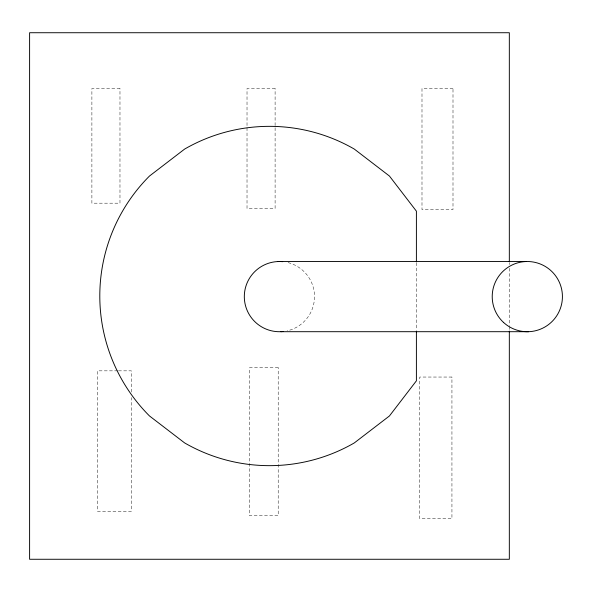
<?xml version="1.0" encoding="UTF-8"?>
<svg xmlns="http://www.w3.org/2000/svg" width="592" height="592" viewBox="0 0 592 592"><rect width="100%" height="100%" fill="white"/><g stroke="black" fill="none" stroke-linecap="round" stroke-linejoin="round"><path stroke-width="0.44" stroke-dasharray="2.96 2.22" d="M117.601 370.844L97.421 370.844L97.421 511.251L131.357 511.251L131.357 397.632M118.511 370.844L131.357 370.844L131.357 392.089M509.327 262.744L509.327 264.594M509.327 268.287L509.327 325.563M509.327 326.481L509.327 331.106M416.398 262.804L416.398 330.114M288.112 262.611A35.106 35.106 0 0 1 287.12 330.869M119.976 88.519L91.893 88.519L91.893 203.182L119.976 203.182L119.976 88.519M275.102 88.519L247.019 88.519L247.019 208.451L275.102 208.451L275.102 88.519M452.998 88.474L421.992 88.474L421.992 209.583L452.998 209.583L452.998 88.474M278.203 367.736L249.535 367.736L249.535 515.75L278.203 515.75L278.203 367.736M451.94 377.045L419.765 377.045L419.765 518.622L451.94 518.622L451.94 377.045"/><path stroke-width="0.89" d="M278.099 261.546L525.999 261.546M280.741 331.698L528.649 331.698M509.327 261.819L509.327 32.73L29.6 32.73L29.6 559.27L509.327 559.27L509.327 331.106M416.398 261.886L416.398 211.166L389.432 176.031L354.297 149.073A169.66 169.66 0 0 0 184.637 149.073L149.495 176.031A169.66 169.66 0 0 0 149.495 415.969L184.637 442.927A169.66 169.66 0 0 0 354.297 442.927L389.432 415.969L416.398 380.834L416.398 331.039M283.487 331.483A35.106 35.106 0 0 1 244.318 297.021A35.106 35.106 0 0 1 282.687 261.671M503.452 322.359A35.106 35.106 0 0 0 561.549 304.421A35.106 35.106 0 0 0 516.964 263.077A35.106 35.106 0 0 0 503.452 322.359"/></g></svg>
